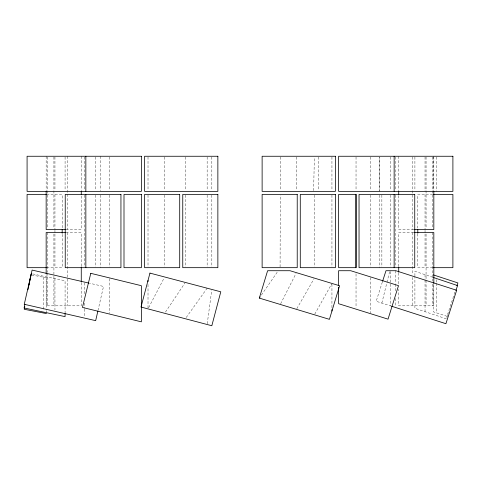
<?xml version="1.0" encoding="UTF-8"?>
<svg xmlns="http://www.w3.org/2000/svg" width="482" height="482" viewBox="0 0 482 482"><rect width="100%" height="100%" fill="white"/><g stroke="black" fill="none" stroke-linecap="round" stroke-linejoin="round"><path stroke-width="0.36" stroke-dasharray="2.41 1.81" d="M280.078 266.926L280.289 195.162M313.619 190.613L314.385 157.005M207.248 323.765L211.725 290.182M98.003 310.456L103.51 286.435L89.628 283.253M381.865 303.094L386.811 282.952M386.986 282.235L389.637 271.444M382.334 282.084L376.165 301.262L391.113 306.07M454.875 292.164L446.953 316.288L433.517 311.884L433.517 283.802M446.892 317.445L448.314 313.198M280.626 303.787L296.087 273.324M148.709 307.57L164.308 277.65M314.77 314.137L331.574 284.079M296.798 308.691L314.029 278.759M165.483 312.059L184.913 283.061M261.419 295.05L277.403 271.938M186.197 317.524L207.152 288.206M46.664 194.415L62.184 194.415L62.184 228.052M432.734 194.415L417.798 194.415L417.798 228.052M65.968 229.516L81.265 229.516L81.265 195.132M413.658 229.516L398.722 229.516L398.722 195.132M65.968 232.571L81.265 232.571L81.265 266.209M413.658 232.571L398.722 232.571L398.722 266.209M46.664 267.673L62.184 267.673L62.184 234.029M432.734 267.673L417.798 267.673L417.798 234.029M31.601 274.945L46.465 277.819L46.465 309.854M32.77 273.939L65.082 280.747L65.082 312.884M432.818 277.289L414.906 271.288L414.906 275.734M446.416 318.861L414.906 308.311L414.906 276.475M379.689 191.36L379.641 157.005L379.641 190.613M436.632 157.005L436.632 191.36M436.632 279.656L436.632 282.609M436.632 283.35L436.632 312.902M433.824 156.258L433.824 190.643M433.824 284.151L433.824 305.829L398.722 305.829L398.722 289.381M433.517 157.005L433.517 190.613M432.493 157.005L432.493 228.022M432.493 232.571L432.493 281.157M432.493 284.151L432.493 305.829M426.064 157.005L426.064 228.022M426.064 234.065L426.064 305.829M425.04 157.005L425.04 191.36M425.04 194.415L425.04 229.546M425.04 230.294L425.04 233.282M425.04 234.029L425.04 267.673M425.04 274.686L425.04 279.126M425.04 279.867L425.04 311.703M414.906 157.005L414.906 190.613M412.55 157.005L412.55 229.516M412.55 232.571L412.55 274.433M412.55 277.421L412.55 305.829M398.722 156.258L398.722 190.643M398.722 272.939L398.722 284.151M395.475 157.005L395.475 190.613M395.475 195.162L395.475 266.926M395.475 270.721L395.475 283.476M395.475 284.223L395.475 291.724M395.475 298.472L395.475 306.721M390.257 157.005L390.257 190.613M390.257 195.162L390.257 266.926M390.257 271.468L390.257 283.41M390.257 284.157L390.257 305.793M381.865 195.162L381.865 266.926M379.641 195.162L379.641 267.673M370.471 157.005L370.471 190.613M370.471 195.162L370.471 266.926M370.471 277.638L370.471 312.914M356.035 157.005L356.035 190.613M356.035 273.878L356.035 307.655M331.941 157.005L331.941 190.613M331.941 195.162L331.941 266.926M331.941 284.175L331.941 308.058M318.518 157.005L318.518 190.613M314.403 195.162L314.403 266.926M296.424 157.005L296.424 190.613M280.289 157.005L280.289 190.613M211.827 157.005L211.827 190.613M211.827 195.162L211.827 266.926M207.152 157.005L207.152 190.613M207.152 195.162L207.152 266.926M185.323 157.005L185.323 190.613M185.323 195.162L185.323 266.926M164.657 157.005L164.657 190.613M164.657 195.162L164.657 266.926M148.016 157.005L148.016 190.613M148.016 195.162L148.016 266.926M148.016 284.44L148.016 308.155M109.516 157.005L109.516 190.613M109.516 195.162L109.516 266.926M109.516 278.662L109.516 313.294M100.34 156.258L100.34 190.613M100.34 195.162L100.34 267.673M95.671 157.005L95.671 190.613M95.671 195.162L95.671 266.926M84.513 157.005L84.513 190.613M84.513 195.162L84.513 266.926M84.513 282.832L84.513 294.833M84.513 303.088L84.513 308.341M84.513 309.089L84.513 316.59M81.265 156.258L81.265 190.643M81.265 282.651L81.265 305.829L46.158 305.829L46.158 274.433M67.438 156.258L67.438 229.516M67.438 232.571L67.438 305.829M65.082 157.005L65.082 190.613M54.948 157.005L54.948 190.613M54.948 194.415L54.948 229.546M54.948 230.294L54.948 233.282M54.948 234.029L54.948 267.673M54.948 278.608L54.948 309.998M53.918 157.005L53.918 228.022M53.918 234.065L53.918 305.829M47.495 157.005L47.495 228.022M47.495 232.571L47.495 272.185M47.495 272.939L47.495 305.829M46.465 310.595L46.465 312.83M46.158 156.258L46.158 190.643M43.35 277.216L43.35 309.251"/><path stroke-width="0.72" d="M24.787 306.335L24.221 309.269L46.465 313.577M28.902 285.073L30.89 274.806M24.871 304.329L24.1 307.986L65.082 316.62L65.082 313.631M27.95 289.712L31.336 273.637M97.84 311.185L95.671 320.651L24.263 304.287L32.101 270.071L88.935 283.097M259.316 298.093L267.612 270.721L290.031 270.721L339.605 285.754L329.423 319.343L259.316 298.093L260.16 296.876M382.563 281.38L385.992 270.721L395.861 270.721L456.659 290.278L445.904 323.699L391.559 306.215M456.966 285.778L457.9 282.94L433.517 274.939M455.906 290.532L457.563 285.573L433.39 277.481M46.664 194.415L27.082 194.415L27.082 267.673L46.664 267.673M356.011 194.415L338.623 194.415L338.623 267.673L356.035 267.673L356.011 194.415L355.987 267.673M433.324 194.415L452.899 194.415L452.899 267.673L433.324 267.673M65.576 229.516L46.158 229.516L46.158 191.39M414.014 229.516L433.824 229.516L433.824 191.39M65.576 232.571L46.158 232.571L46.158 273.686M414.014 232.571L433.824 232.571L433.824 283.404M417.798 229.546L417.798 233.282M398.722 191.39L398.722 194.379M398.722 266.956L398.722 272.185M394.143 156.258L394.143 191.36M394.143 194.415L394.143 267.673M338.623 285.718L338.623 270.721L350.733 270.721L398.506 285.645L388.034 319.15L338.623 303.714L338.623 287.218M331.941 309.552L331.941 311.047M148.016 280.44L148.016 281.621M85.844 156.258L85.844 191.36M85.844 194.415L85.844 267.673M81.265 191.39L81.265 194.379M81.265 266.956L81.265 281.904M62.184 229.546L62.184 233.282M90.791 273.33L82.452 307.432L141.359 321.837L141.359 285.699L90.791 273.33M149.956 273.101L140.997 307.046L211.827 325.742L220.786 291.803L149.956 273.101M141.359 156.258L27.082 156.258L27.082 191.36L141.359 191.36L141.359 156.258M217.864 156.258L144.6 156.258L144.6 191.36L217.864 191.36L217.864 156.258M335.382 156.258L262.124 156.258L262.124 191.36L335.382 191.36L335.382 156.258M452.899 156.258L338.623 156.258L338.623 191.36L452.899 191.36L452.899 156.258M120.946 194.415L65.239 194.415L65.239 267.673L120.946 267.673L120.946 194.415M141.359 194.415L124.001 194.415L124.001 267.673L141.359 267.673L141.359 194.415M179.708 194.415L144.6 194.415L144.6 267.673L179.708 267.673L179.708 194.415M217.864 194.415L182.756 194.415L182.756 267.673L217.864 267.673L217.864 194.415M297.225 194.415L262.124 194.415L262.124 267.673L297.225 267.673L297.225 194.415M335.382 194.415L300.28 194.415L300.28 267.673L335.382 267.673L335.382 194.415M414.743 194.415L359.036 194.415L359.036 267.673L414.743 267.673L414.743 194.415"/></g></svg>
